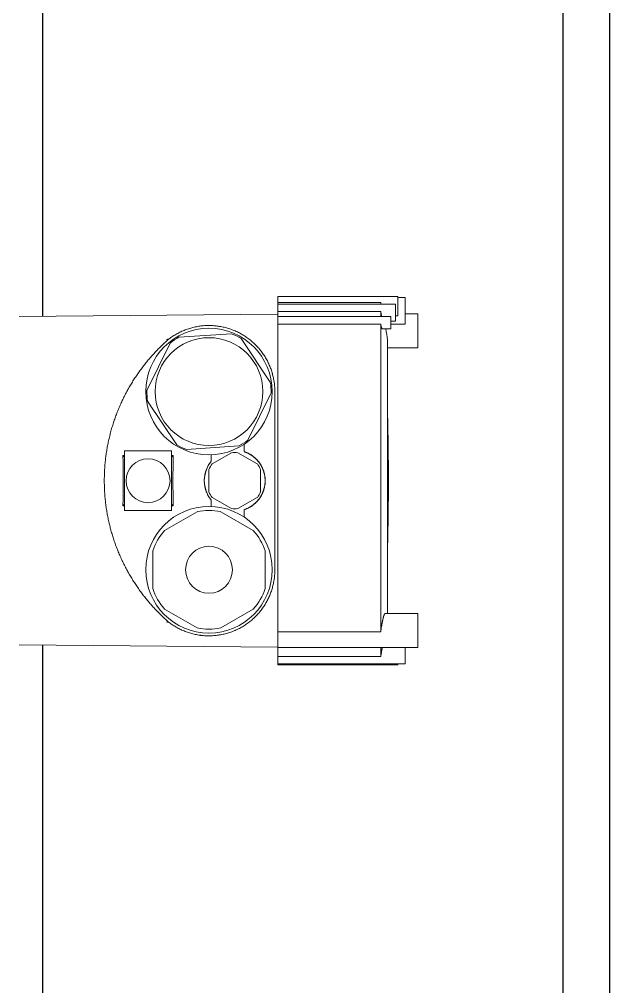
# Model space of a CAD drawing. Header units: millimetres. Extents: x 0 to 100323, y 0 to 59400.
# Drawn here: x 25806.6 to 25932.6, y 20905.2 to 21111.5 of the extents above; entities that cross this region are included whole.
import ezdxf

# ---------------------------------------------------------------- set-up
doc = ezdxf.new("R2010")
doc.units = ezdxf.units.MM
doc.header["$LTSCALE"] = 100
doc.layers.add('P_Biomass (BM)', color=150, linetype='Continuous', lineweight=18, true_color=0x007fff)
doc.layers.add('Visible', color=7, linetype='Continuous', lineweight=25)

msp = doc.modelspace()

# ---------------------------------------------------------------- linework, layer by layer
at = {"layer": 'P_Biomass (BM)'}
for p, q in [((25861.79, 21052.44), (25861.79, 21052.44)), ((25861.79, 21052.41), (25861.79, 21052.44)), ((25861.79, 21052.44), (25887.44, 21052.44)), ((25861.79, 21051.21), (25861.79, 21052.41)), ((25861.79, 21051.21), (25861.79, 21051.13)), ((25861.79, 21051.13), (25883.75, 21051.13)), ((25861.79, 21051.13), (25861.79, 21050.8)), ((25883.75, 21050.8), (25883.75, 21051.13)), ((25887.44, 21052.44), (25887.44, 21051.21)), ((25887.44, 21052.22), (25888.94, 21052.22)), ((25887.44, 21051.21), (25887.44, 21048.3)), ((25888.94, 21052.22), (25888.94, 21052.06)), ((25888.94, 21052.06), (25888.94, 21046.53)), ((25861.79, 21050.74), (25861.79, 21050.8)), ((25861.79, 21050.8), (25886.93, 21050.8)), ((25861.79, 21050.67), (25861.79, 21050.74)), ((25861.79, 21049.19), (25861.79, 21050.67)), ((25861.79, 21049.19), (25883.75, 21049.19)), ((25861.79, 21049.19), (25861.79, 21048.16)), ((25883.75, 21048.16), (25883.75, 21049.19)), ((25886.93, 21047.16), (25886.93, 21050.8)), ((25806.6, 21048.15), (25861.79, 21048.63)), ((25861.79, 21048.04), (25861.79, 21048.16)), ((25861.79, 21048.16), (25885.93, 21048.16)), ((25861.79, 21047.97), (25861.79, 21048.04)), ((25861.79, 21046.49), (25861.79, 21047.97)), ((25885.93, 21045.55), (25885.93, 21048.16)), ((25885.93, 21047.16), (25886.93, 21047.16)), ((25886.93, 21048.3), (25887.44, 21048.3)), ((25888.94, 21048.69), (25891.64, 21048.69)), ((25891.64, 21048.69), (25891.64, 21044.68)), ((25861.79, 21046.49), (25883.75, 21046.49)), ((25861.79, 21046.49), (25861.79, 20980.88)), ((25883.75, 20980.88), (25883.75, 21046.49)), ((25884.03, 21045.55), (25885.93, 21045.55)), ((25885.93, 21046.53), (25888.94, 21046.53)), ((25891.64, 21044.68), (25891.64, 21041.48)), ((25838.39, 21043.22), (25838.31, 21043.31)), ((25840.68, 21043.74), (25851.89, 21044.49)), ((25853.93, 21043.49), (25860.18, 21034.15)), ((25885.22, 21043.14), (25885.22, 20984.8)), ((25833.84, 21032.39), (25838.8, 21042.48)), ((25885.22, 21041.48), (25891.64, 21041.48)), ((25860.34, 21031.89), (25855.38, 21021.8)), ((25840.25, 21020.79), (25833.99, 21030.13)), ((25853.49, 21020.54), (25842.28, 21019.79)), ((25854.59, 21020.92), (25854.59, 21019.33)), ((25829.09, 21018.53), (25828.7, 21018.53)), ((25829.08, 21018.15), (25828.7, 21018.53)), ((25829.09, 21018.15), (25829.08, 21018.15)), ((25829.08, 21018.15), (25829.08, 21008.13)), ((25829.09, 21019.49), (25829.09, 21018.29)), ((25839.09, 21019.49), (25829.09, 21019.49)), ((25829.09, 21007.99), (25829.09, 21018.29)), ((25839.09, 21019.49), (25839.09, 21018.29)), ((25839.48, 21018.53), (25839.09, 21018.53)), ((25839.09, 21007.99), (25839.09, 21018.29)), ((25839.1, 21018.15), (25839.09, 21018.15)), ((25839.48, 21018.53), (25839.1, 21018.15)), ((25839.1, 21018.15), (25839.1, 21008.13)), ((25847.59, 21017.29), (25847.59, 21018.65)), ((25851.91, 21019.1), (25847.76, 21016.7)), ((25853.26, 21019.1), (25857.41, 21016.7)), ((25854.6, 21019.33), (25854.59, 21019.33)), ((25847.59, 21017.29), (25847.58, 21017.3)), ((25847.09, 21015.54), (25847.09, 21010.74)), ((25858.09, 21010.74), (25858.09, 21015.54)), ((25847.76, 21009.58), (25851.91, 21007.18)), ((25857.41, 21009.58), (25853.26, 21007.18)), ((25828.7, 21007.75), (25829.08, 21008.13)), ((25829.09, 21007.75), (25828.7, 21007.75)), ((25829.08, 21008.13), (25829.09, 21008.13)), ((25829.09, 21007.99), (25829.09, 21006.79)), ((25839.09, 21008.13), (25839.1, 21008.13)), ((25839.09, 21007.99), (25839.09, 21006.79)), ((25839.48, 21007.75), (25839.09, 21007.75)), ((25839.48, 21007.75), (25839.1, 21008.13)), ((25847.59, 21008.99), (25847.58, 21008.98)), ((25847.59, 21007.63), (25847.59, 21008.99)), ((25839.09, 21006.79), (25829.09, 21006.79)), ((25837.62, 21002.53), (25844.55, 21006.53)), ((25849.62, 21006.53), (25856.55, 21002.53)), ((25854.59, 21006.96), (25854.6, 21006.95)), ((25854.59, 21006.96), (25854.59, 21005.37)), ((25835.09, 20990.14), (25835.09, 20998.14)), ((25859.09, 20998.14), (25859.09, 20990.14)), ((25844.55, 20981.75), (25837.62, 20985.75)), ((25856.55, 20985.75), (25849.62, 20981.75)), ((25838.31, 20982.97), (25838.39, 20983.06)), ((25884.66, 20984.8), (25891.64, 20984.8)), ((25891.64, 20984.8), (25891.64, 20980.78)), ((25861.79, 20980.88), (25883.75, 20980.88)), ((25861.79, 20980.88), (25861.79, 20980.78)), ((25861.79, 20977.59), (25861.79, 20980.78)), ((25891.64, 20980.78), (25891.64, 20977.59)), ((25806.6, 20978.13), (25861.79, 20977.65)), ((25861.79, 20977.59), (25861.79, 20975.65)), ((25861.79, 20977.59), (25891.64, 20977.59)), ((25883.75, 20975.65), (25883.75, 20977.59)), ((25888.94, 20977.59), (25888.94, 20974.06)), ((25861.79, 20975.65), (25883.75, 20975.65)), ((25861.79, 20974.15), (25861.79, 20975.65)), ((25861.79, 20974.08), (25861.79, 20974.15)), ((25861.79, 20974.06), (25861.79, 20974.08)), ((25861.79, 20973.84), (25861.79, 20974.06)), ((25861.79, 20974.06), (25888.94, 20974.06)), ((25861.79, 20973.84), (25887.44, 20973.84)), ((25887.44, 20974.06), (25887.44, 20973.84))]:
    msp.add_line(p, q, dxfattribs=at)
for centre, radius in [((25847.09, 21032.14), 13.5), ((25847.09, 21032.14), 11.5), ((25834.09, 21013.14), 4.69), ((25847.09, 20994.14), 13.5), ((25847.09, 20994.14), 5)]:
    msp.add_circle(centre, radius, dxfattribs=at)
for centre, radius, start, end in [((25687.49, 21013.14), 200, 8.6269, 9.3252), ((25847.09, 21032.14), 13.25, 118.9068, 128.7315), ((25847.09, 21032.14), 13.25, 58.9068, 68.7315), ((25847.09, 21032.14), 13.25, 178.9068, 188.7315), ((25847.09, 21032.14), 13.25, 358.9068, 8.7315), ((25285.39, 21013.14), 600, 358.64721, 1.35279), ((25847.09, 21032.14), 13.25, 238.9068, 248.7315), ((25847.09, 21032.14), 13.25, 298.9068, 308.7315), ((25852.59, 21013.14), 6, 83.5565, 96.4435), ((25852.59, 21013.14), 6.5, 287.9202, 72.0798), ((25852.59, 21013.14), 6.5, 140.2849, 219.7151), ((25852.59, 21013.14), 6, 143.5565, 156.4435), ((25852.59, 21013.14), 6, 23.5565, 36.4435), ((25852.59, 21013.14), 6, 203.5565, 216.4435), ((25852.59, 21013.14), 6, 323.5565, 336.4435), ((25847.09, 20994.14), 12.65, 78.447, 101.553), ((25852.59, 21013.14), 6, 263.5565, 276.4435), ((25847.09, 20994.14), 12.65, 138.447, 161.553), ((25847.09, 20994.14), 12.65, 18.447, 41.553), ((25847.09, 20994.14), 12.65, 198.447, 221.553), ((25847.09, 20994.14), 12.65, 318.447, 341.553), ((25847.09, 20994.14), 12.65, 258.447, 281.553)]:
    msp.add_arc(centre, radius, start, end, dxfattribs=at)
for centre, major_axis, ratio, start_param, end_param in [((25862, 21013.14), (0, 100), 0.008727, 1.379634, 1.761958), ((25855.47, 21013.14), (0, 100), 0.008727, 1.492891, 1.508834), ((25771.05, 21013.14), (0, -100), 0.57735, 1.51687, 1.624723), ((25897.13, 21013.14), (0, -100), 0.57735, 4.658463, 4.766315), ((25846.71, 21013.14), (0, -100), 0.008727, 1.612376, 1.625913), ((25846.71, 21013.14), (0, -100), 0.008727, 1.515679, 1.529217), ((25855.47, 21013.14), (0, 100), 0.008727, 1.632758, 1.648701)]:
    msp.add_ellipse(centre, major_axis=major_axis, ratio=ratio, start_param=start_param, end_param=end_param, dxfattribs=at)
for points, knots in [([(25883.81, 21050.8), (25883.81, 21050.83), (25883.8, 21050.87), (25883.79, 21050.91), (25883.79, 21050.95), (25883.78, 21050.98), (25883.77, 21051.02), (25883.77, 21051.06), (25883.76, 21051.1), (25883.75, 21051.13)], [6.5088628, 6.5088628, 6.5088628, 6.5088628, 6.6262959, 6.6262959, 6.6262959, 6.7506448, 6.7506448, 6.7506448, 6.875023, 6.875023, 6.875023, 6.875023]), ([(25883.75, 21049.19), (25883.76, 21049.15), (25883.76, 21049.12), (25883.77, 21049.09), (25883.78, 21049.05), (25883.78, 21049.02), (25883.79, 21048.99), (25883.79, 21048.96), (25883.8, 21048.92), (25883.81, 21048.89), (25883.81, 21048.86), (25883.82, 21048.83), (25883.82, 21048.79), (25883.83, 21048.76), (25883.84, 21048.73), (25883.84, 21048.7), (25883.85, 21048.67), (25883.85, 21048.63), (25883.86, 21048.6), (25883.87, 21048.54), (25883.89, 21048.47), (25883.9, 21048.41), (25883.9, 21048.38), (25883.91, 21048.35), (25883.92, 21048.32), (25883.92, 21048.29), (25883.93, 21048.26), (25883.94, 21048.23), (25883.94, 21048.21), (25883.94, 21048.18), (25883.95, 21048.16)], [0, 0, 0, 0, 0.099863, 0.099863, 0.099863, 0.199442, 0.199442, 0.199442, 0.298855, 0.298855, 0.298855, 0.398345, 0.398345, 0.398345, 0.497777, 0.497777, 0.497777, 0.59716, 0.59716, 0.59716, 0.795915, 0.795915, 0.795915, 0.895281, 0.895281, 0.895281, 0.994648, 0.994648, 0.994648, 1.073225, 1.073225, 1.073225, 1.073225]), ([(25838.39, 21043.22), (25838.52, 21043.32), (25838.65, 21043.42), (25838.78, 21043.51), (25838.91, 21043.61), (25839.04, 21043.7), (25839.18, 21043.8), (25839.31, 21043.89), (25839.45, 21043.98), (25839.59, 21044.07), (25839.73, 21044.15), (25839.87, 21044.24), (25840.01, 21044.32), (25840.15, 21044.4), (25840.3, 21044.49), (25840.44, 21044.56), (25840.59, 21044.64), (25840.74, 21044.72), (25840.88, 21044.79), (25841.03, 21044.86), (25841.18, 21044.93), (25841.33, 21045), (25841.48, 21045.07), (25841.64, 21045.13), (25841.79, 21045.2), (25841.94, 21045.26), (25842.1, 21045.32), (25842.25, 21045.37), (25842.41, 21045.43), (25842.56, 21045.49), (25842.72, 21045.54), (25842.88, 21045.59), (25843.03, 21045.64), (25843.19, 21045.68), (25843.35, 21045.73), (25843.51, 21045.77), (25843.67, 21045.81), (25843.83, 21045.85), (25843.99, 21045.89), (25844.15, 21045.92), (25844.32, 21045.96), (25844.48, 21045.99), (25844.64, 21046.02), (25844.81, 21046.05), (25844.97, 21046.07), (25845.14, 21046.1), (25845.3, 21046.12), (25845.47, 21046.14), (25845.63, 21046.16), (25845.8, 21046.18), (25845.97, 21046.19), (25846.13, 21046.2), (25846.3, 21046.21), (25846.47, 21046.22), (25846.63, 21046.23), (25846.8, 21046.23), (25846.97, 21046.23), (25847.13, 21046.23), (25847.3, 21046.23), (25847.47, 21046.23), (25847.63, 21046.22), (25847.8, 21046.22), (25847.96, 21046.21), (25848.13, 21046.19), (25848.21, 21046.19), (25848.29, 21046.18), (25848.38, 21046.17), (25848.46, 21046.17), (25848.54, 21046.16), (25848.62, 21046.15), (25848.79, 21046.13), (25848.95, 21046.11), (25849.12, 21046.09), (25849.28, 21046.06), (25849.44, 21046.04), (25849.61, 21046.01), (25849.77, 21045.98), (25849.93, 21045.94), (25850.1, 21045.91), (25850.26, 21045.87), (25850.42, 21045.83), (25850.58, 21045.79), (25850.74, 21045.75), (25850.9, 21045.71), (25851.06, 21045.66), (25851.22, 21045.61), (25851.38, 21045.56), (25851.54, 21045.51), (25851.7, 21045.46), (25851.85, 21045.4), (25852.01, 21045.34), (25852.16, 21045.29), (25852.32, 21045.23), (25852.47, 21045.16), (25852.62, 21045.1), (25852.77, 21045.03), (25852.92, 21044.96), (25853.07, 21044.9), (25853.22, 21044.83), (25853.37, 21044.75), (25853.66, 21044.61), (25853.95, 21044.45), (25854.23, 21044.28), (25854.37, 21044.2), (25854.51, 21044.11), (25854.65, 21044.03), (25854.79, 21043.94), (25854.92, 21043.85), (25855.06, 21043.75), (25855.19, 21043.66), (25855.33, 21043.57), (25855.46, 21043.47), (25855.59, 21043.37), (25855.72, 21043.27), (25855.85, 21043.17), (25855.98, 21043.07), (25856.1, 21042.96), (25856.23, 21042.85), (25856.35, 21042.75), (25856.47, 21042.64), (25856.59, 21042.53), (25856.71, 21042.42), (25856.83, 21042.31), (25856.95, 21042.19), (25857.06, 21042.08), (25857.18, 21041.96), (25857.29, 21041.84), (25857.4, 21041.73), (25857.51, 21041.61), (25857.62, 21041.49), (25857.67, 21041.43), (25857.73, 21041.36), (25857.78, 21041.3), (25857.83, 21041.24), (25857.88, 21041.18), (25857.93, 21041.12), (25858.04, 21040.99), (25858.14, 21040.87), (25858.24, 21040.74), (25858.33, 21040.61), (25858.43, 21040.48), (25858.53, 21040.35), (25858.62, 21040.21), (25858.71, 21040.08), (25858.8, 21039.95), (25858.89, 21039.81), (25858.98, 21039.67), (25859.06, 21039.53), (25859.15, 21039.4), (25859.23, 21039.26), (25859.31, 21039.11), (25859.39, 21038.97), (25859.47, 21038.83), (25859.55, 21038.69), (25859.62, 21038.54), (25859.69, 21038.4), (25859.76, 21038.25), (25859.83, 21038.1), (25859.9, 21037.96), (25859.97, 21037.81), (25860.03, 21037.66), (25860.09, 21037.51), (25860.15, 21037.36), (25860.21, 21037.21), (25860.27, 21037.06), (25860.33, 21036.9), (25860.38, 21036.75), (25860.43, 21036.6), (25860.48, 21036.44), (25860.51, 21036.37), (25860.53, 21036.29), (25860.55, 21036.21), (25860.58, 21036.14), (25860.6, 21036.06), (25860.62, 21035.98), (25860.66, 21035.82), (25860.71, 21035.67), (25860.74, 21035.51), (25860.78, 21035.35), (25860.82, 21035.2), (25860.85, 21035.04), (25860.88, 21034.88), (25860.91, 21034.72), (25860.94, 21034.56), (25860.97, 21034.4), (25860.99, 21034.24), (25861.02, 21034.08), (25861.04, 21033.92), (25861.06, 21033.76), (25861.07, 21033.6), (25861.09, 21033.44), (25861.1, 21033.27), (25861.12, 21033.11), (25861.13, 21032.95), (25861.13, 21032.79), (25861.14, 21032.63), (25861.15, 21032.47), (25861.15, 21032.3), (25861.15, 21032.14)], [0, 0, 0, 0, 0.497033, 0.497033, 0.497033, 0.995546, 0.995546, 0.995546, 1.495214, 1.495214, 1.495214, 1.995696, 1.995696, 1.995696, 2.496645, 2.496645, 2.496645, 2.997711, 2.997711, 2.997711, 3.498553, 3.498553, 3.498553, 3.998844, 3.998844, 3.998844, 4.498277, 4.498277, 4.498277, 4.996575, 4.996575, 4.996575, 5.493499, 5.493499, 5.493499, 5.990562, 5.990562, 5.990562, 6.489122, 6.489122, 6.489122, 6.988856, 6.988856, 6.988856, 7.489412, 7.489412, 7.489412, 7.990425, 7.990425, 7.990425, 8.49152, 8.49152, 8.49152, 8.992322, 8.992322, 8.992322, 9.49247, 9.49247, 9.49247, 9.991617, 9.991617, 9.991617, 10.489447, 10.489447, 10.489447, 10.73778, 10.73778, 10.73778, 10.986052, 10.986052, 10.986052, 11.483724, 11.483724, 11.483724, 11.9827, 11.9827, 11.9827, 12.482694, 12.482694, 12.482694, 12.983388, 12.983388, 12.983388, 13.48444, 13.48444, 13.48444, 13.985492, 13.985492, 13.985492, 14.486179, 14.486179, 14.486179, 14.986134, 14.986134, 14.986134, 15.485003, 15.485003, 15.485003, 15.982444, 15.982444, 15.982444, 16.977056, 16.977056, 16.977056, 17.476159, 17.476159, 17.476159, 17.976163, 17.976163, 17.976163, 18.476785, 18.476785, 18.476785, 18.97772, 18.97772, 18.97772, 19.478652, 19.478652, 19.478652, 19.979255, 19.979255, 19.979255, 20.479202, 20.479202, 20.479202, 20.978172, 20.978172, 20.978172, 21.475853, 21.475853, 21.475853, 21.724121, 21.724121, 21.724121, 21.972446, 21.972446, 21.972446, 22.470175, 22.470175, 22.470175, 22.969147, 22.969147, 22.969147, 23.469105, 23.469105, 23.469105, 23.969769, 23.969769, 23.969769, 24.470851, 24.470851, 24.470851, 24.97205, 24.97205, 24.97205, 25.473065, 25.473065, 25.473065, 25.973598, 25.973598, 25.973598, 26.473358, 26.473358, 26.473358, 26.972066, 26.972066, 26.972066, 27.469467, 27.469467, 27.469467, 27.71765, 27.71765, 27.71765, 27.96591, 27.96591, 27.96591, 28.462855, 28.462855, 28.462855, 28.960125, 28.960125, 28.960125, 29.45743, 29.45743, 29.45743, 29.954485, 29.954485, 29.954485, 30.451011, 30.451011, 30.451011, 30.947254, 30.947254, 30.947254, 31.443467, 31.443467, 31.443467, 31.939661, 31.939661, 31.939661, 31.939661]), ([(25883.75, 21046.49), (25883.78, 21046.35), (25883.81, 21046.21), (25883.87, 21045.95), (25883.9, 21045.83), (25883.96, 21045.66), (25883.99, 21045.59), (25884.01, 21045.55), (25884.02, 21045.55), (25884.03, 21045.55)], [0.0069047, 0.0069047, 0.0069047, 0.0069047, 0.0502588, 0.0502588, 0.1005176, 0.1005176, 0.1498892, 0.1498892, 0.1699481, 0.1699481, 0.1699481, 0.1699481]), ([(25838.39, 20983.06), (25838.13, 20983.29), (25837.87, 20983.53), (25837.61, 20983.76), (25837.35, 20984), (25837.1, 20984.24), (25836.85, 20984.49), (25836.59, 20984.73), (25836.35, 20984.98), (25836.1, 20985.23), (25835.85, 20985.48), (25835.61, 20985.74), (25835.37, 20986), (25835.13, 20986.25), (25834.9, 20986.51), (25834.67, 20986.78), (25834.43, 20987.04), (25834.2, 20987.31), (25833.98, 20987.58), (25833.75, 20987.86), (25833.53, 20988.13), (25833.31, 20988.41), (25833.09, 20988.68), (25832.88, 20988.96), (25832.67, 20989.25), (25832.46, 20989.53), (25832.25, 20989.82), (25832.05, 20990.11), (25831.84, 20990.39), (25831.64, 20990.69), (25831.45, 20990.98), (25831.25, 20991.27), (25831.06, 20991.57), (25830.87, 20991.87), (25830.68, 20992.17), (25830.5, 20992.47), (25830.32, 20992.77), (25830.14, 20993.08), (25829.96, 20993.38), (25829.79, 20993.69), (25829.62, 20994), (25829.45, 20994.31), (25829.29, 20994.62), (25829.12, 20994.94), (25828.97, 20995.25), (25828.81, 20995.57), (25828.66, 20995.88), (25828.5, 20996.2), (25828.36, 20996.52), (25828.21, 20996.85), (25828.07, 20997.17), (25827.93, 20997.5), (25827.79, 20997.82), (25827.66, 20998.15), (25827.53, 20998.48), (25827.39, 20998.81), (25827.27, 20999.15), (25827.15, 20999.48), (25827.02, 20999.82), (25826.91, 21000.15), (25826.79, 21000.49), (25826.68, 21000.83), (25826.57, 21001.17), (25826.47, 21001.51), (25826.36, 21001.86), (25826.27, 21002.2), (25826.17, 21002.55), (25826.08, 21002.89), (25825.98, 21003.24), (25825.9, 21003.59), (25825.81, 21003.94), (25825.73, 21004.28), (25825.66, 21004.64), (25825.58, 21004.99), (25825.51, 21005.34), (25825.44, 21005.69), (25825.37, 21006.04), (25825.31, 21006.39), (25825.26, 21006.75), (25825.2, 21007.1), (25825.15, 21007.46), (25825.1, 21007.81), (25825.05, 21008.16), (25825.01, 21008.52), (25824.97, 21008.87), (25824.93, 21009.23), (25824.9, 21009.58), (25824.87, 21009.94), (25824.84, 21010.3), (25824.82, 21010.65), (25824.8, 21011.01), (25824.78, 21011.36), (25824.76, 21011.72), (25824.76, 21012.08), (25824.75, 21012.43), (25824.74, 21012.79), (25824.74, 21013.15), (25824.74, 21013.5), (25824.75, 21013.86), (25824.76, 21014.22), (25824.77, 21014.57), (25824.78, 21014.93), (25824.8, 21015.28), (25824.82, 21015.64), (25824.84, 21016), (25824.87, 21016.35), (25824.9, 21016.71), (25824.93, 21017.06), (25824.97, 21017.42), (25825.01, 21017.77), (25825.05, 21018.13), (25825.1, 21018.48), (25825.15, 21018.83), (25825.2, 21019.18), (25825.26, 21019.54), (25825.31, 21019.89), (25825.37, 21020.24), (25825.44, 21020.59), (25825.51, 21020.94), (25825.58, 21021.29), (25825.65, 21021.64), (25825.73, 21021.99), (25825.81, 21022.33), (25825.9, 21022.68), (25825.98, 21023.03), (25826.07, 21023.37), (25826.17, 21023.72), (25826.26, 21024.06), (25826.36, 21024.41), (25826.46, 21024.75), (25826.57, 21025.09), (25826.68, 21025.43), (25826.79, 21025.77), (25826.9, 21026.11), (25827.02, 21026.45), (25827.14, 21026.78), (25827.26, 21027.12), (25827.39, 21027.45), (25827.52, 21027.78), (25827.65, 21028.12), (25827.79, 21028.45), (25827.92, 21028.77), (25828.06, 21029.1), (25828.21, 21029.43), (25828.35, 21029.75), (25828.5, 21030.07), (25828.65, 21030.39), (25828.81, 21030.71), (25828.97, 21031.03), (25829.13, 21031.35), (25829.29, 21031.66), (25829.45, 21031.97), (25829.62, 21032.28), (25829.79, 21032.59), (25829.96, 21032.9), (25830.14, 21033.2), (25830.32, 21033.51), (25830.5, 21033.81), (25830.68, 21034.11), (25830.87, 21034.41), (25831.05, 21034.7), (25831.25, 21035), (25831.44, 21035.29), (25831.64, 21035.59), (25831.83, 21035.88), (25832.04, 21036.16), (25832.24, 21036.45), (25832.45, 21036.74), (25832.66, 21037.02), (25832.87, 21037.3), (25833.08, 21037.58), (25833.3, 21037.86), (25833.52, 21038.14), (25833.74, 21038.41), (25833.97, 21038.68), (25834.19, 21038.95), (25834.42, 21039.22), (25834.65, 21039.49), (25834.89, 21039.75), (25835.12, 21040.01), (25835.36, 21040.27), (25835.6, 21040.53), (25835.84, 21040.79), (25836.09, 21041.04), (25836.34, 21041.29), (25836.59, 21041.54), (25836.84, 21041.79), (25837.09, 21042.03), (25837.35, 21042.27), (25837.6, 21042.51), (25837.86, 21042.75), (25838.13, 21042.99), (25838.39, 21043.22)], [0, 0, 0, 0, 1.071271, 1.071271, 1.071271, 2.144972, 2.144972, 2.144972, 3.22075, 3.22075, 3.22075, 4.298232, 4.298232, 4.298232, 5.377034, 5.377034, 5.377034, 6.45676, 6.45676, 6.45676, 7.537012, 7.537012, 7.537012, 8.617391, 8.617391, 8.617391, 9.697503, 9.697503, 9.697503, 10.776964, 10.776964, 10.776964, 11.855401, 11.855401, 11.855401, 12.932463, 12.932463, 12.932463, 14.00782, 14.00782, 14.00782, 15.081173, 15.081173, 15.081173, 16.152259, 16.152259, 16.152259, 17.22374, 17.22374, 17.22374, 18.297838, 18.297838, 18.297838, 19.374126, 19.374126, 19.374126, 20.452156, 20.452156, 20.452156, 21.531469, 21.531469, 21.531469, 22.611597, 22.611597, 22.611597, 23.692073, 23.692073, 23.692073, 24.772438, 24.772438, 24.772438, 25.852241, 25.852241, 25.852241, 26.931051, 26.931051, 26.931051, 28.008461, 28.008461, 28.008461, 29.084094, 29.084094, 29.084094, 30.157612, 30.157612, 30.157612, 31.228726, 31.228726, 31.228726, 32.298734, 32.298734, 32.298734, 33.368709, 33.368709, 33.368709, 34.43866, 34.43866, 34.43866, 35.508608, 35.508608, 35.508608, 36.578594, 36.578594, 36.578594, 37.648957, 37.648957, 37.648957, 38.719756, 38.719756, 38.719756, 39.790553, 39.790553, 39.790553, 40.860902, 40.860902, 40.860902, 41.931996, 41.931996, 41.931996, 43.005408, 43.005408, 43.005408, 44.080864, 44.080864, 44.080864, 45.158043, 45.158043, 45.158043, 46.236587, 46.236587, 46.236587, 47.316105, 47.316105, 47.316105, 48.396182, 48.396182, 48.396182, 49.476385, 49.476385, 49.476385, 50.556266, 50.556266, 50.556266, 51.635371, 51.635371, 51.635371, 52.713246, 52.713246, 52.713246, 53.789436, 53.789436, 53.789436, 54.863501, 54.863501, 54.863501, 55.935013, 55.935013, 55.935013, 57.006071, 57.006071, 57.006071, 58.079427, 58.079427, 58.079427, 59.154806, 59.154806, 59.154806, 60.231896, 60.231896, 60.231896, 61.310359, 61.310359, 61.310359, 62.389838, 62.389838, 62.389838, 63.469961, 63.469961, 63.469961, 64.550345, 64.550345, 64.550345, 65.630603, 65.630603, 65.630603, 66.710344, 66.710344, 66.710344, 67.789183, 67.789183, 67.789183, 68.866741, 68.866741, 68.866741, 68.866741]), ([(25854.6, 21006.95), (25854.68, 21006.97), (25854.76, 21007), (25854.84, 21007.03), (25854.92, 21007.06), (25855, 21007.09), (25855.08, 21007.13), (25855.16, 21007.16), (25855.24, 21007.19), (25855.32, 21007.23), (25855.39, 21007.26), (25855.47, 21007.3), (25855.55, 21007.34), (25855.62, 21007.38), (25855.7, 21007.42), (25855.77, 21007.46), (25855.85, 21007.5), (25855.92, 21007.55), (25855.99, 21007.59), (25856.03, 21007.61), (25856.06, 21007.64), (25856.1, 21007.66), (25856.13, 21007.68), (25856.17, 21007.7), (25856.21, 21007.73), (25856.28, 21007.78), (25856.35, 21007.82), (25856.41, 21007.87), (25856.48, 21007.92), (25856.55, 21007.98), (25856.62, 21008.03), (25856.69, 21008.08), (25856.75, 21008.14), (25856.82, 21008.19), (25856.88, 21008.25), (25856.95, 21008.3), (25857.01, 21008.36), (25857.07, 21008.42), (25857.13, 21008.48), (25857.19, 21008.54), (25857.25, 21008.6), (25857.31, 21008.66), (25857.37, 21008.73), (25857.43, 21008.79), (25857.49, 21008.85), (25857.54, 21008.92), (25857.6, 21008.98), (25857.65, 21009.05), (25857.7, 21009.12), (25857.76, 21009.18), (25857.81, 21009.25), (25857.86, 21009.32), (25857.88, 21009.35), (25857.91, 21009.39), (25857.93, 21009.42), (25857.96, 21009.46), (25857.98, 21009.49), (25858, 21009.53), (25858.05, 21009.6), (25858.1, 21009.67), (25858.14, 21009.74), (25858.18, 21009.82), (25858.23, 21009.89), (25858.27, 21009.96), (25858.31, 21010.04), (25858.35, 21010.11), (25858.39, 21010.19), (25858.43, 21010.27), (25858.47, 21010.34), (25858.5, 21010.42), (25858.54, 21010.5), (25858.57, 21010.58), (25858.6, 21010.66), (25858.64, 21010.74), (25858.67, 21010.82), (25858.7, 21010.9), (25858.73, 21010.98), (25858.75, 21011.06), (25858.78, 21011.14), (25858.81, 21011.22), (25858.83, 21011.3), (25858.85, 21011.38), (25858.88, 21011.46), (25858.9, 21011.55), (25858.92, 21011.63), (25858.93, 21011.67), (25858.94, 21011.71), (25858.95, 21011.75), (25858.96, 21011.8), (25858.96, 21011.84), (25858.97, 21011.88), (25858.99, 21011.96), (25859, 21012.05), (25859.02, 21012.13), (25859.04, 21012.3), (25859.06, 21012.47), (25859.08, 21012.63), (25859.08, 21012.72), (25859.09, 21012.8), (25859.09, 21012.89), (25859.09, 21012.97), (25859.1, 21013.06), (25859.1, 21013.14), (25859.1, 21013.31), (25859.09, 21013.48), (25859.08, 21013.65), (25859.07, 21013.74), (25859.06, 21013.82), (25859.05, 21013.9), (25859.04, 21013.99), (25859.03, 21014.07), (25859.02, 21014.16), (25858.99, 21014.32), (25858.96, 21014.49), (25858.92, 21014.66), (25858.9, 21014.74), (25858.88, 21014.82), (25858.85, 21014.9), (25858.83, 21014.99), (25858.81, 21015.07), (25858.78, 21015.15), (25858.75, 21015.23), (25858.72, 21015.31), (25858.69, 21015.39), (25858.67, 21015.47), (25858.63, 21015.55), (25858.6, 21015.63), (25858.57, 21015.71), (25858.53, 21015.79), (25858.5, 21015.87), (25858.46, 21015.94), (25858.43, 21016.02), (25858.39, 21016.1), (25858.35, 21016.17), (25858.31, 21016.25), (25858.27, 21016.32), (25858.22, 21016.4), (25858.18, 21016.47), (25858.14, 21016.54), (25858.11, 21016.58), (25858.09, 21016.62), (25858.07, 21016.65), (25858.05, 21016.69), (25858.02, 21016.72), (25858, 21016.76), (25857.95, 21016.83), (25857.9, 21016.9), (25857.85, 21016.97), (25857.8, 21017.04), (25857.75, 21017.1), (25857.7, 21017.17), (25857.65, 21017.24), (25857.59, 21017.3), (25857.54, 21017.37), (25857.48, 21017.43), (25857.42, 21017.5), (25857.37, 21017.56), (25857.31, 21017.62), (25857.25, 21017.69), (25857.19, 21017.75), (25857.13, 21017.81), (25857.07, 21017.87), (25857, 21017.92), (25856.94, 21017.98), (25856.88, 21018.04), (25856.81, 21018.09), (25856.75, 21018.15), (25856.68, 21018.2), (25856.61, 21018.26), (25856.55, 21018.31), (25856.48, 21018.36), (25856.41, 21018.41), (25856.38, 21018.44), (25856.34, 21018.46), (25856.31, 21018.48), (25856.27, 21018.51), (25856.24, 21018.53), (25856.2, 21018.56), (25856.13, 21018.6), (25856.06, 21018.65), (25855.99, 21018.69), (25855.91, 21018.74), (25855.84, 21018.78), (25855.77, 21018.82), (25855.69, 21018.86), (25855.62, 21018.9), (25855.54, 21018.94), (25855.46, 21018.98), (25855.39, 21019.02), (25855.31, 21019.05), (25855.23, 21019.09), (25855.16, 21019.12), (25855.08, 21019.16), (25855, 21019.19), (25854.92, 21019.22), (25854.84, 21019.25), (25854.76, 21019.28), (25854.68, 21019.31), (25854.6, 21019.33)], [0, 0, 0, 0, 0.256814, 0.256814, 0.256814, 0.513728, 0.513728, 0.513728, 0.77053, 0.77053, 0.77053, 1.027013, 1.027013, 1.027013, 1.282976, 1.282976, 1.282976, 1.538232, 1.538232, 1.538232, 1.665541, 1.665541, 1.665541, 1.792857, 1.792857, 1.792857, 2.048122, 2.048122, 2.048122, 2.30409, 2.30409, 2.30409, 2.560575, 2.560575, 2.560575, 2.817378, 2.817378, 2.817378, 3.07429, 3.07429, 3.07429, 3.331103, 3.331103, 3.331103, 3.587609, 3.587609, 3.587609, 3.843607, 3.843607, 3.843607, 4.098911, 4.098911, 4.098911, 4.226249, 4.226249, 4.226249, 4.353539, 4.353539, 4.353539, 4.608755, 4.608755, 4.608755, 4.864686, 4.864686, 4.864686, 5.121146, 5.121146, 5.121146, 5.377937, 5.377937, 5.377937, 5.634849, 5.634849, 5.634849, 5.891672, 5.891672, 5.891672, 6.148199, 6.148199, 6.148199, 6.404229, 6.404229, 6.404229, 6.659574, 6.659574, 6.659574, 6.786937, 6.786937, 6.786937, 6.914156, 6.914156, 6.914156, 7.168678, 7.168678, 7.168678, 7.67759, 7.67759, 7.67759, 7.932004, 7.932004, 7.932004, 8.186406, 8.186406, 8.186406, 8.695252, 8.695252, 8.695252, 8.949838, 8.949838, 8.949838, 9.204386, 9.204386, 9.204386, 9.714463, 9.714463, 9.714463, 9.97056, 9.97056, 9.97056, 10.227132, 10.227132, 10.227132, 10.483977, 10.483977, 10.483977, 10.740887, 10.740887, 10.740887, 10.99765, 10.99765, 10.99765, 11.254061, 11.254061, 11.254061, 11.50992, 11.50992, 11.50992, 11.765043, 11.765043, 11.765043, 11.892304, 11.892304, 11.892304, 12.019694, 12.019694, 12.019694, 12.275086, 12.275086, 12.275086, 12.531151, 12.531151, 12.531151, 12.787702, 12.787702, 12.787702, 13.044537, 13.044537, 13.044537, 13.301447, 13.301447, 13.301447, 13.558224, 13.558224, 13.558224, 13.81466, 13.81466, 13.81466, 14.070556, 14.070556, 14.070556, 14.32573, 14.32573, 14.32573, 14.453004, 14.453004, 14.453004, 14.580324, 14.580324, 14.580324, 14.83541, 14.83541, 14.83541, 15.090934, 15.090934, 15.090934, 15.3467, 15.3467, 15.3467, 15.602505, 15.602505, 15.602505, 15.858147, 15.858147, 15.858147, 16.113426, 16.113426, 16.113426, 16.368155, 16.368155, 16.368155, 16.368155]), ([(25847.58, 21017.3), (25847.52, 21017.22), (25847.46, 21017.15), (25847.4, 21017.08), (25847.35, 21017), (25847.29, 21016.93), (25847.24, 21016.85), (25847.18, 21016.77), (25847.13, 21016.69), (25847.08, 21016.61), (25847.03, 21016.53), (25846.98, 21016.45), (25846.94, 21016.37), (25846.89, 21016.29), (25846.85, 21016.21), (25846.8, 21016.12), (25846.76, 21016.04), (25846.72, 21015.96), (25846.68, 21015.87), (25846.64, 21015.78), (25846.6, 21015.7), (25846.57, 21015.61), (25846.53, 21015.52), (25846.5, 21015.43), (25846.46, 21015.35), (25846.43, 21015.26), (25846.4, 21015.17), (25846.37, 21015.08), (25846.35, 21014.99), (25846.32, 21014.9), (25846.3, 21014.81), (25846.27, 21014.72), (25846.25, 21014.62), (25846.23, 21014.53), (25846.21, 21014.44), (25846.19, 21014.35), (25846.18, 21014.26), (25846.14, 21014.07), (25846.12, 21013.89), (25846.1, 21013.7), (25846.1, 21013.61), (25846.09, 21013.51), (25846.09, 21013.42), (25846.08, 21013.33), (25846.08, 21013.23), (25846.08, 21013.14), (25846.08, 21012.95), (25846.09, 21012.77), (25846.1, 21012.58), (25846.11, 21012.49), (25846.12, 21012.39), (25846.13, 21012.3), (25846.15, 21012.21), (25846.16, 21012.11), (25846.18, 21012.02), (25846.19, 21011.93), (25846.21, 21011.84), (25846.23, 21011.75), (25846.25, 21011.65), (25846.27, 21011.56), (25846.3, 21011.47), (25846.32, 21011.38), (25846.35, 21011.29), (25846.37, 21011.2), (25846.4, 21011.11), (25846.43, 21011.02), (25846.47, 21010.93), (25846.5, 21010.84), (25846.53, 21010.75), (25846.57, 21010.67), (25846.6, 21010.58), (25846.64, 21010.49), (25846.68, 21010.41), (25846.72, 21010.32), (25846.76, 21010.24), (25846.8, 21010.15), (25846.85, 21010.07), (25846.89, 21009.99), (25846.94, 21009.91), (25846.99, 21009.82), (25847.03, 21009.74), (25847.08, 21009.67), (25847.13, 21009.59), (25847.19, 21009.51), (25847.24, 21009.43), (25847.29, 21009.35), (25847.35, 21009.28), (25847.4, 21009.2), (25847.46, 21009.13), (25847.52, 21009.06), (25847.58, 21008.98)], [0, 0, 0, 0, 0.28217, 0.28217, 0.28217, 0.563398, 0.563398, 0.563398, 0.844629, 0.844629, 0.844629, 1.126802, 1.126802, 1.126802, 1.409674, 1.409674, 1.409674, 1.69298, 1.69298, 1.69298, 1.976443, 1.976443, 1.976443, 2.259778, 2.259778, 2.259778, 2.542709, 2.542709, 2.542709, 2.824969, 2.824969, 2.824969, 3.106314, 3.106314, 3.106314, 3.387091, 3.387091, 3.387091, 3.94864, 3.94864, 3.94864, 4.22935, 4.22935, 4.22935, 4.510046, 4.510046, 4.510046, 5.071508, 5.071508, 5.071508, 5.352414, 5.352414, 5.352414, 5.633214, 5.633214, 5.633214, 5.914555, 5.914555, 5.914555, 6.196811, 6.196811, 6.196811, 6.47974, 6.47974, 6.47974, 6.763075, 6.763075, 6.763075, 7.046539, 7.046539, 7.046539, 7.329847, 7.329847, 7.329847, 7.612723, 7.612723, 7.612723, 7.8949, 7.8949, 7.8949, 8.176136, 8.176136, 8.176136, 8.456972, 8.456972, 8.456972, 8.73794, 8.73794, 8.73794, 9.018777, 9.018777, 9.018777, 9.018777]), ([(25861.15, 20994.14), (25861.15, 20993.82), (25861.14, 20993.49), (25861.12, 20993.17), (25861.1, 20993.01), (25861.09, 20992.84), (25861.07, 20992.68), (25861.06, 20992.52), (25861.04, 20992.36), (25861.02, 20992.2), (25860.99, 20992.04), (25860.97, 20991.88), (25860.94, 20991.72), (25860.91, 20991.56), (25860.88, 20991.4), (25860.85, 20991.24), (25860.82, 20991.08), (25860.78, 20990.93), (25860.74, 20990.77), (25860.7, 20990.61), (25860.66, 20990.45), (25860.62, 20990.3), (25860.57, 20990.14), (25860.53, 20989.98), (25860.48, 20989.83), (25860.43, 20989.67), (25860.38, 20989.52), (25860.32, 20989.37), (25860.27, 20989.21), (25860.21, 20989.06), (25860.15, 20988.91), (25860.09, 20988.76), (25860.03, 20988.61), (25859.96, 20988.46), (25859.9, 20988.31), (25859.83, 20988.16), (25859.76, 20988.02), (25859.69, 20987.87), (25859.61, 20987.73), (25859.54, 20987.58), (25859.46, 20987.44), (25859.39, 20987.3), (25859.31, 20987.16), (25859.27, 20987.09), (25859.23, 20987.02), (25859.19, 20986.95), (25859.14, 20986.88), (25859.1, 20986.81), (25859.06, 20986.74), (25858.98, 20986.6), (25858.89, 20986.47), (25858.8, 20986.33), (25858.71, 20986.2), (25858.62, 20986.07), (25858.52, 20985.93), (25858.43, 20985.8), (25858.33, 20985.67), (25858.23, 20985.54), (25858.14, 20985.41), (25858.03, 20985.29), (25857.93, 20985.16), (25857.83, 20985.03), (25857.72, 20984.91), (25857.61, 20984.79), (25857.5, 20984.67), (25857.39, 20984.55), (25857.28, 20984.43), (25857.17, 20984.31), (25857.06, 20984.19), (25856.94, 20984.08), (25856.82, 20983.96), (25856.7, 20983.85), (25856.58, 20983.74), (25856.46, 20983.63), (25856.34, 20983.52), (25856.22, 20983.42), (25856.09, 20983.31), (25855.97, 20983.21), (25855.84, 20983.11), (25855.71, 20983.01), (25855.58, 20982.91), (25855.45, 20982.81), (25855.32, 20982.71), (25855.19, 20982.62), (25855.06, 20982.53), (25854.92, 20982.43), (25854.79, 20982.34), (25854.65, 20982.25), (25854.51, 20982.17), (25854.37, 20982.08), (25854.23, 20982), (25854.09, 20981.91), (25853.94, 20981.83), (25853.8, 20981.75), (25853.65, 20981.68), (25853.51, 20981.6), (25853.36, 20981.53), (25853.21, 20981.45), (25853.06, 20981.38), (25852.91, 20981.31), (25852.76, 20981.24), (25852.61, 20981.18), (25852.46, 20981.11), (25852.3, 20981.05), (25852.15, 20980.99), (25851.99, 20980.93), (25851.84, 20980.87), (25851.68, 20980.82), (25851.53, 20980.77), (25851.37, 20980.72), (25851.21, 20980.67), (25851.05, 20980.62), (25850.9, 20980.57), (25850.74, 20980.53), (25850.58, 20980.49), (25850.42, 20980.45), (25850.26, 20980.41), (25850.1, 20980.37), (25849.93, 20980.34), (25849.77, 20980.31), (25849.61, 20980.28), (25849.44, 20980.25), (25849.28, 20980.22), (25849.12, 20980.19), (25848.95, 20980.17), (25848.79, 20980.15), (25848.62, 20980.13), (25848.45, 20980.11), (25848.29, 20980.1), (25848.12, 20980.09), (25847.96, 20980.07), (25847.79, 20980.06), (25847.62, 20980.06), (25847.45, 20980.05), (25847.29, 20980.05), (25847.12, 20980.05), (25846.95, 20980.05), (25846.79, 20980.05), (25846.62, 20980.06), (25846.45, 20980.06), (25846.29, 20980.07), (25846.12, 20980.08), (25845.96, 20980.09), (25845.79, 20980.11), (25845.63, 20980.12), (25845.54, 20980.13), (25845.46, 20980.14), (25845.38, 20980.15), (25845.3, 20980.16), (25845.22, 20980.17), (25845.14, 20980.18), (25844.97, 20980.21), (25844.81, 20980.23), (25844.64, 20980.26), (25844.48, 20980.29), (25844.32, 20980.32), (25844.16, 20980.36), (25843.99, 20980.39), (25843.83, 20980.43), (25843.67, 20980.47), (25843.51, 20980.51), (25843.35, 20980.55), (25843.19, 20980.6), (25843.03, 20980.65), (25842.87, 20980.69), (25842.71, 20980.75), (25842.56, 20980.8), (25842.4, 20980.85), (25842.24, 20980.91), (25842.09, 20980.97), (25841.93, 20981.03), (25841.78, 20981.09), (25841.63, 20981.15), (25841.47, 20981.22), (25841.32, 20981.28), (25841.17, 20981.35), (25841.03, 20981.42), (25840.88, 20981.49), (25840.73, 20981.57), (25840.58, 20981.64), (25840.44, 20981.72), (25840.37, 20981.76), (25840.3, 20981.8), (25840.23, 20981.84), (25840.15, 20981.88), (25840.08, 20981.92), (25840.01, 20981.96), (25839.87, 20982.04), (25839.73, 20982.13), (25839.59, 20982.21), (25839.45, 20982.3), (25839.32, 20982.39), (25839.18, 20982.48), (25839.05, 20982.57), (25838.91, 20982.67), (25838.78, 20982.77), (25838.65, 20982.86), (25838.52, 20982.96), (25838.39, 20983.06)], [0, 0, 0, 0, 0.992128, 0.992128, 0.992128, 1.48835, 1.48835, 1.48835, 1.984511, 1.984511, 1.984511, 2.481689, 2.481689, 2.481689, 2.980163, 2.980163, 2.980163, 3.479687, 3.479687, 3.479687, 3.979993, 3.979993, 3.979993, 4.480793, 4.480793, 4.480793, 4.981792, 4.981792, 4.981792, 5.482687, 5.482687, 5.482687, 5.983175, 5.983175, 5.983175, 6.482958, 6.482958, 6.482958, 6.981751, 6.981751, 6.981751, 7.479281, 7.479281, 7.479281, 7.727495, 7.727495, 7.727495, 7.975713, 7.975713, 7.975713, 8.473268, 8.473268, 8.473268, 8.972089, 8.972089, 8.972089, 9.471888, 9.471888, 9.471888, 9.972362, 9.972362, 9.972362, 10.473204, 10.473204, 10.473204, 10.974102, 10.974102, 10.974102, 11.474749, 11.474749, 11.474749, 11.974849, 11.974849, 11.974849, 12.47412, 12.47412, 12.47412, 12.9723, 12.9723, 12.9723, 13.469157, 13.469157, 13.469157, 13.965938, 13.965938, 13.965938, 14.464216, 14.464216, 14.464216, 14.963673, 14.963673, 14.963673, 15.463965, 15.463965, 15.463965, 15.964741, 15.964741, 15.964741, 16.465651, 16.465651, 16.465651, 16.96635, 16.96635, 16.96635, 17.466505, 17.466505, 17.466505, 17.965807, 17.965807, 17.965807, 18.463974, 18.463974, 18.463974, 18.960764, 18.960764, 18.960764, 19.457641, 19.457641, 19.457641, 19.956017, 19.956017, 19.956017, 20.45557, 20.45557, 20.45557, 20.955954, 20.955954, 20.955954, 21.456803, 21.456803, 21.456803, 21.957743, 21.957743, 21.957743, 22.458399, 22.458399, 22.458399, 22.958406, 22.958406, 22.958406, 23.457416, 23.457416, 23.457416, 23.955108, 23.955108, 23.955108, 24.203369, 24.203369, 24.203369, 24.451555, 24.451555, 24.451555, 24.949044, 24.949044, 24.949044, 25.447827, 25.447827, 25.447827, 25.947626, 25.947626, 25.947626, 26.448127, 26.448127, 26.448127, 26.948991, 26.948991, 26.948991, 27.449865, 27.449865, 27.449865, 27.950387, 27.950387, 27.950387, 28.450192, 28.450192, 28.450192, 28.948926, 28.948926, 28.948926, 29.446249, 29.446249, 29.446249, 29.694369, 29.694369, 29.694369, 29.942738, 29.942738, 29.942738, 30.440486, 30.440486, 30.440486, 30.939396, 30.939396, 30.939396, 31.439215, 31.439215, 31.439215, 31.939661, 31.939661, 31.939661, 31.939661]), ([(25883.75, 20980.88), (25883.76, 20980.92), (25883.76, 20980.96), (25883.77, 20980.99), (25883.77, 20981.03), (25883.78, 20981.07), (25883.78, 20981.1), (25883.79, 20981.14), (25883.79, 20981.18), (25883.8, 20981.22), (25883.8, 20981.26), (25883.81, 20981.29), (25883.81, 20981.33), (25883.82, 20981.37), (25883.82, 20981.41), (25883.83, 20981.45), (25883.83, 20981.48), (25883.84, 20981.52), (25883.85, 20981.56), (25883.86, 20981.64), (25883.87, 20981.72), (25883.88, 20981.79), (25883.9, 20981.95), (25883.93, 20982.1), (25883.96, 20982.26), (25883.97, 20982.33), (25883.98, 20982.41), (25883.99, 20982.48), (25884.01, 20982.56), (25884.02, 20982.64), (25884.04, 20982.71), (25884.05, 20982.78), (25884.06, 20982.86), (25884.08, 20982.93), (25884.08, 20982.97), (25884.09, 20983), (25884.1, 20983.04), (25884.1, 20983.07), (25884.11, 20983.11), (25884.12, 20983.14), (25884.13, 20983.18), (25884.13, 20983.21), (25884.14, 20983.25), (25884.14, 20983.26), (25884.15, 20983.28), (25884.15, 20983.3), (25884.15, 20983.31), (25884.16, 20983.33), (25884.16, 20983.35), (25884.17, 20983.36), (25884.17, 20983.38), (25884.17, 20983.4), (25884.18, 20983.41), (25884.18, 20983.43), (25884.18, 20983.44), (25884.19, 20983.48), (25884.2, 20983.51), (25884.2, 20983.54), (25884.23, 20983.66), (25884.26, 20983.78), (25884.29, 20983.89), (25884.3, 20983.94), (25884.31, 20983.99), (25884.33, 20984.04), (25884.33, 20984.06), (25884.34, 20984.09), (25884.35, 20984.11), (25884.35, 20984.14), (25884.36, 20984.16), (25884.37, 20984.18), (25884.38, 20984.21), (25884.38, 20984.23), (25884.39, 20984.26), (25884.4, 20984.29), (25884.41, 20984.31), (25884.41, 20984.33), (25884.43, 20984.38), (25884.44, 20984.43), (25884.46, 20984.47), (25884.47, 20984.49), (25884.47, 20984.51), (25884.48, 20984.52), (25884.49, 20984.54), (25884.49, 20984.56), (25884.5, 20984.58), (25884.51, 20984.59), (25884.51, 20984.61), (25884.52, 20984.62), (25884.53, 20984.64), (25884.53, 20984.65), (25884.54, 20984.66), (25884.55, 20984.67), (25884.55, 20984.69), (25884.56, 20984.7), (25884.56, 20984.71), (25884.57, 20984.72), (25884.58, 20984.73), (25884.58, 20984.74), (25884.59, 20984.74), (25884.59, 20984.75), (25884.6, 20984.76), (25884.6, 20984.76), (25884.61, 20984.77), (25884.62, 20984.78), (25884.63, 20984.79), (25884.64, 20984.79), (25884.65, 20984.8), (25884.65, 20984.8), (25884.66, 20984.8)], [0, 0, 0, 0, 0.11744, 0.11744, 0.11744, 0.234854, 0.234854, 0.234854, 0.352251, 0.352251, 0.352251, 0.4697, 0.4697, 0.4697, 0.58713, 0.58713, 0.58713, 0.704521, 0.704521, 0.704521, 0.93941, 0.93941, 0.93941, 1.409093, 1.409093, 1.409093, 1.64394, 1.64394, 1.64394, 1.878781, 1.878781, 1.878781, 2.113554, 2.113554, 2.113554, 2.230995, 2.230995, 2.230995, 2.348435, 2.348435, 2.348435, 2.465824, 2.465824, 2.465824, 2.524531, 2.524531, 2.524531, 2.583227, 2.583227, 2.583227, 2.641913, 2.641913, 2.641913, 2.700604, 2.700604, 2.700604, 2.817988, 2.817988, 2.817988, 3.287516, 3.287516, 3.287516, 3.522386, 3.522386, 3.522386, 3.639775, 3.639775, 3.639775, 3.757205, 3.757205, 3.757205, 3.901828, 3.901828, 3.901828, 4.046443, 4.046443, 4.046443, 4.33575, 4.33575, 4.33575, 4.48038, 4.48038, 4.48038, 4.625059, 4.625059, 4.625059, 4.769663, 4.769663, 4.769663, 4.914383, 4.914383, 4.914383, 5.059271, 5.059271, 5.059271, 5.204241, 5.204241, 5.204241, 5.349183, 5.349183, 5.349183, 5.49397, 5.49397, 5.49397, 5.783235, 5.783235, 5.783235, 5.987318, 5.987318, 5.987318, 5.987318]), ([(25883.75, 20975.65), (25883.76, 20975.7), (25883.77, 20975.74), (25883.77, 20975.79), (25883.78, 20975.83), (25883.79, 20975.88), (25883.8, 20975.93), (25883.81, 20975.97), (25883.81, 20976.02), (25883.82, 20976.07), (25883.83, 20976.12), (25883.84, 20976.17), (25883.85, 20976.22), (25883.86, 20976.26), (25883.86, 20976.31), (25883.87, 20976.36), (25883.88, 20976.42), (25883.89, 20976.47), (25883.9, 20976.52), (25883.91, 20976.57), (25883.92, 20976.62), (25883.93, 20976.67), (25883.94, 20976.72), (25883.94, 20976.77), (25883.95, 20976.82), (25883.96, 20976.88), (25883.97, 20976.93), (25883.98, 20976.98), (25883.99, 20977.03), (25884, 20977.08), (25884.01, 20977.14), (25884.02, 20977.19), (25884.03, 20977.24), (25884.04, 20977.29), (25884.05, 20977.34), (25884.06, 20977.39), (25884.07, 20977.45), (25884.08, 20977.49), (25884.09, 20977.54), (25884.1, 20977.59)], [0, 0, 0, 0, 0.158474, 0.158474, 0.158474, 0.316867, 0.316867, 0.316867, 0.475253, 0.475253, 0.475253, 0.633667, 0.633667, 0.633667, 0.792152, 0.792152, 0.792152, 0.950576, 0.950576, 0.950576, 1.109066, 1.109066, 1.109066, 1.26749, 1.26749, 1.26749, 1.425971, 1.425971, 1.425971, 1.5844, 1.5844, 1.5844, 1.742862, 1.742862, 1.742862, 1.90125, 1.90125, 1.90125, 2.048312, 2.048312, 2.048312, 2.048312])]:
    msp.add_open_spline(points, degree=3, knots=knots, dxfattribs=at)
for points in [[(25838.31, 21043.31), (25838.31, 21043.31), (25838.14, 21043.26), (25838, 21043.27)], [(25838, 20983.01), (25838.14, 20983.03), (25838.31, 20982.97), (25838.31, 20982.97)]]:
    msp.add_open_spline(points, degree=3, dxfattribs=at)
at = {"layer": 'Visible'}
for p, q in [((25922.63, 21353.12), (25922.63, 20675.62)), ((25932.63, 20665.62), (25932.63, 21353.12)), ((25811.63, 21048.2), (25811.63, 21178.62)), ((25811.63, 20741.62), (25811.63, 20978.08))]:
    msp.add_line(p, q, dxfattribs=at)

doc.saveas('drawing.dxf')
